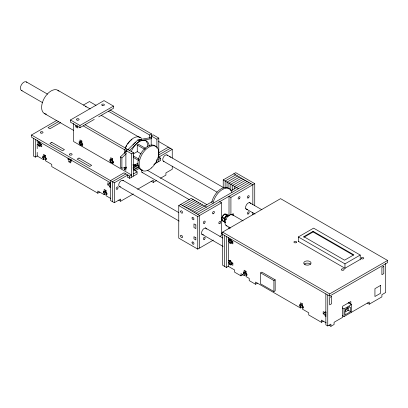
<?xml version="1.0" encoding="UTF-8"?>
<svg xmlns="http://www.w3.org/2000/svg" width="408" height="408" viewBox="0 0 408 408"><rect width="100%" height="100%" fill="white"/><g stroke="black" fill="none" stroke-linecap="round" stroke-linejoin="round"><path stroke-width="0.61" d="M257.443 283.162L255.546 284.264L255.546 282.066L300.441 307.989L302.338 306.892L302.338 305.429L300.441 306.525L299.615 306.046L299.615 304.439L300.441 304.914L300.512 302.767L302.415 303.863L302.415 306.056L303.236 306.53L303.236 308.142L302.415 307.663L302.415 309.126L308.744 312.783L308.744 314.976L321.412 322.289L323.315 321.193M222.1 219.31L222.1 219.443M225.078 222.029L224.573 221.952L224.201 218.316L227.108 215.582L229.179 215.618L227.016 214.292L224.573 214.124L223.079 215.521L222.039 217.347L222.074 220.565L224.966 221.962M228.791 215.608C225.308 213.935 224.211 219.479 224.201 221.809M126.138 167.407L121.895 168.178L120.314 167.265L120.314 157.024L126.174 151.327M127.526 150.011L137.889 139.929L151.827 137.394M121.895 168.178L121.895 157.937L126.403 153.556M129.107 150.924L139.475 140.842L151.592 138.638M110.497 182.804L31.503 137.195L31.503 135.002L56.891 120.345M83.385 105.05L89.454 101.546L96.038 105.346M58.874 121.39L48.022 127.658L49.919 128.755L60.777 122.492M94.263 119.406L79.968 127.663L70.467 122.176L70.467 119.983L104.004 100.618L113.506 106.106L113.506 108.299L98.659 116.867M37.199 140.123L37.199 141.953L38.469 142.683L39.418 142.132M37.199 148.696L37.199 144.146L39.102 143.05L41.764 144.585L41.764 146.778L39.862 145.681L39.862 146.63L38.469 145.829L38.469 144.876L40.367 143.779L40.367 144.728L38.469 145.829M39.862 145.681L41.764 144.585M75.852 125.246L75.852 126.893L77.749 125.797M70.467 119.983L79.968 125.465L113.506 106.106M33.4 138.297L33.4 156.009L35.302 157.106L37.414 155.887M42.712 157.728L44.615 156.631L45.436 157.106L43.534 158.202L42.712 157.728L42.712 156.116L43.534 156.596L45.436 155.499L45.436 158.569L43.534 159.666L37.199 156.009L37.199 152.352M99.731 192.107L97.828 193.203L51.77 166.612L51.77 164.419L45.436 160.762L45.436 159.299L46.385 158.753M79.147 143.274L81.044 142.178L81.87 142.652L79.968 143.749L79.147 143.274L79.147 141.668L79.968 142.142L81.87 141.046L81.87 144.116L79.968 145.212L73.634 141.556L73.634 123.466M109.864 161.012L111.761 159.916L112.588 160.39L110.685 161.486L109.864 161.012L109.864 159.401L110.685 159.875L110.685 157.682L112.588 158.778L112.588 161.854L110.685 162.95L81.87 146.309L81.87 144.85L82.819 144.299M68.049 158.1L68.049 159.176L68.998 158.625M68.049 159.176L68.87 159.65L69.819 159.1M70.773 159.1L70.773 162.94L68.87 161.843L71.721 160.196M83.227 125.888L124.302 149.603L126.205 148.502L126.205 151.689M108.533 111.277L149.609 134.992L151.506 133.895L151.506 137.715M124.302 167.438L124.302 169.346L125.888 170.264L125.888 150.516L127.786 149.42L133.487 152.709L133.487 176.113M151.19 145.309L151.19 135.905L153.092 134.808L158.789 138.103L158.789 161.502M110.685 159.875L112.588 158.778M133.11 154.025L137.256 151.633L137.256 145.049L138.521 144.315L145.615 148.41M118.728 200.155L120.63 201.251L120.63 199.058L114.296 202.715L110.497 200.517L110.497 180.611L123.986 172.824L129.688 176.113L131.585 175.017L112.588 164.047L112.588 162.583L113.536 162.032M125.888 150.516L131.585 153.806L133.487 152.709M151.19 135.905L156.891 139.199L158.789 138.103M124.302 169.346L126.205 168.249L126.205 166.979M133.013 167.611L137.858 164.812M158.758 152.745L168.448 147.15M133.1 168.295L138.526 165.158M125.888 173.92L112.394 181.708L112.394 201.618M138.679 166.53L133.299 169.641L137.098 171.834L137.098 174.027L129.688 178.306L127.612 177.108M158.503 155.086L170.35 148.247M110.685 185.472L109.737 186.023L107.834 184.926L110.685 183.279M133.931 170.003L138.776 167.209M31.503 135.002L114.296 182.804L127.786 175.017L127.786 177.21M135.196 170.738L139.505 168.249M158.789 157.116L172.247 149.343L172.247 158.054M109.737 186.023L109.737 186.971L110.685 186.425M133.487 173.92L137.098 171.834M158.789 159.309L160.691 158.212L160.691 160.405L153.77 164.404M103.341 192.729L105.239 191.632L106.065 192.107L104.162 193.203L103.341 192.729L103.341 191.123L104.162 191.597L106.065 190.5L106.065 193.571L104.162 194.667L97.828 191.01L97.828 193.203M110.813 198.507L106.065 195.764L106.065 194.305L107.013 193.754M137.567 189.276L153.25 180.224L153.25 182.417L151.348 181.32M120.63 201.251L133.299 193.938M153.25 182.417L156.555 180.509M160.41 178.286L165.913 175.103L165.913 172.91L172.247 169.254L172.247 166.143M213.353 240.093L197.752 249.099L178.755 238.129L178.755 205.576L191.26 198.354L206.458 207.131M223.227 188.154L223.227 179.897L235.732 172.681L254.735 183.651L254.735 205.561M182.554 205.576L193.157 199.451M235.732 174.874L225.124 180.999L225.124 187.981M184.452 206.672L195.06 200.547M237.629 175.97L227.026 182.096L227.026 187.726M186.354 207.769L196.957 201.649M239.532 177.067L228.929 183.192L228.929 188.822M188.256 208.865L198.859 202.745M241.434 178.163L230.826 184.289L230.826 190.546M190.154 209.962L200.761 203.842M243.331 179.26L232.728 185.385L232.728 190.393M192.056 211.058L202.659 204.938M245.234 180.356L234.626 186.481L234.626 188.986M193.953 212.16L212.461 201.47M231.071 190.73L247.131 181.458M195.855 213.256L249.033 182.554M197.752 214.353L250.93 183.651M178.755 205.576L197.752 216.546L221.575 202.791L221.575 235.35L219.932 236.298M229.01 215.71L229.01 196.304L230.913 197.401L254.735 183.651M229.576 264.369L231.474 263.272L231.474 262.319L229.576 263.42L229.576 264.369L230.969 265.175L230.969 264.221L232.871 265.317L232.871 263.124L230.209 261.589L228.307 262.686L228.307 266.342L226.409 267.439L222.61 265.246L222.61 232.116L280.561 198.655L387.6 260.457L387.6 262.65L329.649 296.106L222.61 234.309M221.33 233.294L222.972 232.346M228.307 237.42L228.307 239.062L229.576 239.797L230.525 239.246M230.525 260.676L229.576 261.222L228.307 260.493L228.307 241.261L230.209 240.159L232.871 241.699L232.871 243.892L230.969 242.796L230.969 243.744L229.576 242.939L229.576 241.99L231.474 240.893L231.474 241.842L229.576 242.939M230.969 242.796L232.871 241.699M230.969 264.221L232.871 263.124M298.34 241.74L298.34 236.951L313.604 228.138L360.223 255.051L360.223 259.84M303.827 236.66L313.099 231.305L353.848 254.832L344.576 260.187L303.827 236.66L303.827 237.318L313.099 231.963L353.297 255.173M243.321 273.549L245.218 272.452L246.044 272.926L244.142 274.023L243.321 273.549L243.321 271.937L244.142 272.411L246.044 271.315L246.044 274.39L244.142 275.487L240.975 273.656L240.975 275.849L242.877 274.752M255.546 284.264L249.212 280.607L249.212 278.409L246.044 276.583L246.044 275.12L246.993 274.569M260.61 272.886L261.875 272.151L275.176 279.832L275.176 290.802L273.911 291.531L260.61 283.856L260.61 272.886L273.911 280.561L275.176 279.832M298.34 236.951L344.959 263.864L360.223 255.051M360.223 259.442L344.959 268.255L298.34 241.342M300.441 304.914L302.338 303.817M299.615 306.046L301.517 304.949L302.338 305.429M302.415 307.663L303.363 307.117M222.61 232.116L329.649 293.913L387.6 260.457M326.038 314.354L325.089 314.905L323.187 313.808L326.038 312.161M325.089 314.905L325.089 315.853L326.038 315.308M342.404 307.974L344.026 308.907L351.625 304.521L351.625 312.197M349.406 306.898L346.239 308.723L344.974 310.916L344.974 314.94L350.676 311.651L350.676 307.627L349.136 306.74M348.202 308.397L345.673 309.856L345.673 311.686L348.202 310.223L348.202 308.397L347.137 307.78M325.849 293.913L325.849 324.85L327.746 325.946L330.913 324.12L330.913 326.313L329.011 325.217M342.419 315.659L344.026 316.588L369.235 301.996L369.235 304.19L367.333 303.093M330.913 326.313L334.081 324.488L334.081 322.289L342.598 317.373L342.598 306.255L350.834 301.502L350.834 304.592M369.235 304.19L381.898 296.876L381.898 294.683L385.698 292.49L385.698 263.446M134.859 164.618L136.073 164.393M133.411 166.082L137.047 165.419M222.125 220.616L223.079 220.585M233.83 173.777L252.833 184.748L252.833 204.78M109.885 109.864L151.506 133.895M158.574 141.449L172.247 149.343M223.227 179.897L238.425 188.674M57.834 90.265L90.224 108.962M101.199 115.301L140.174 137.802M166.816 154.877L223.421 187.558M249.247 202.47L261.89 209.768M137.889 139.929L139.475 140.842M158.615 157.014L160.691 158.212M137.256 145.049L144.891 149.456M26.347 81.911L47.588 94.172M163.231 161.084L217.087 192.178M245.667 208.677L255.01 214.072M137.256 151.633L141.076 153.836M219.672 201.695L221.575 202.791M85.129 124.787L126.205 148.502M21.42 90.443L42.662 102.709M133.192 155.866L139.189 159.329M133.192 157.33L138.644 160.477M232.718 214.924L243.091 220.917M75.852 126.893L77.749 127.99L77.749 126.342M224.66 214.083L226.736 215.281M227.195 215.546L228.23 216.143M224.487 214.185L226.557 215.383M227.016 215.648L228.057 216.245M147.446 170.34L206.871 204.648M120.314 157.024L121.895 157.937M44.401 113.536L73.491 130.331M222.125 217.117L224.201 218.316M224.66 218.581L226.216 219.479M222.039 217.347L224.114 218.54M224.573 218.805L226.129 219.708M141.902 172.309L189.225 199.629M222.039 220.488L224.114 221.687M224.573 221.952L225.609 222.549M81.87 141.046L79.968 139.949L79.968 142.142M226.103 225.568L230.474 228.087M81.87 143.239L82.691 143.713L82.691 145.325L81.87 144.85M112.588 160.971L113.409 161.451L113.409 163.057L112.588 162.583M180.652 204.479L199.655 215.45L199.655 248.003M348.386 302.649L351.625 304.521M231.474 241.842L232.402 242.377M347.59 309.871L350.676 311.651M122.813 180.28L178.867 212.644M205.25 227.873L222.834 238.027M228.307 241.261L229.576 241.99M119.228 186.487L179.132 221.07M201.664 234.08L223.1 246.452M110.665 183.411L109.737 182.876L109.737 183.829M70.773 160.747L71.594 161.221L71.594 159.615M110.685 184.375L107.834 182.733L107.834 184.926M37.199 144.146L38.469 144.876M109.737 186.971L110.665 187.512M326.017 312.293L325.089 311.758L325.089 312.712M326.038 313.257L323.187 311.615L323.187 313.808M325.089 315.853L326.017 316.394M45.436 155.499L43.534 154.397L43.534 156.596M106.065 190.5L104.162 189.404L104.162 191.597M246.044 271.315L244.142 270.218L244.142 272.411M231.474 263.272L232.402 263.808M228.307 262.686L229.576 263.42M45.436 157.692L46.257 158.166L46.257 159.773L45.436 159.299M106.065 192.693L106.886 193.168L106.886 194.779L106.065 194.305M246.044 273.513L246.865 273.987L246.865 275.594L246.044 275.12M228.057 266.2L234.641 269.999L234.641 272.192L240.975 275.849M326.165 322.84L321.412 320.096L321.412 322.289M348.932 302.257L348.932 303.491M344.959 263.864L344.959 268.653M344.026 308.907L344.026 316.588M329.649 293.913L329.649 296.106M327.746 295.01L327.746 325.946M313.099 231.305L313.099 231.963M300.441 306.525L300.441 307.989M273.911 280.561L273.911 291.531M252.833 212.293L252.833 214.797M245.218 271.376L245.218 272.452M244.142 274.023L244.142 275.487M230.969 240.598L230.969 239.649L229.576 238.843L229.576 239.797M230.969 262.028L230.969 261.079L229.576 260.273L229.576 261.222M230.913 197.401L230.913 214.929M229.01 226.981L229.01 228.857M226.409 236.502L226.409 267.439M224.507 235.406L224.507 266.342M197.752 216.546L197.752 249.099M156.891 139.199L156.891 148.053M156.891 159.436L156.891 162.603M149.609 134.992L149.609 138.179M131.585 153.806L131.585 177.21M129.688 176.113L129.688 178.306M124.302 149.603L124.302 153.423M114.296 182.804L114.296 202.715M111.761 158.839L111.761 159.916M110.685 161.486L110.685 162.95M105.239 190.561L105.239 191.632M104.162 193.203L104.162 194.667M81.044 141.107L81.044 142.178M79.968 125.465L79.968 127.663M79.968 143.749L79.968 145.212M68.87 159.65L68.87 161.843M44.615 155.56L44.615 156.631M43.534 158.202L43.534 159.666M39.862 143.489L39.862 142.535L38.469 141.729L38.469 142.683M35.302 139.393L35.302 157.106M304.22 264.16A3.672 2.122 0 0 1 310.58 264.16M230.143 239.374A1.295 0.75 -60 0 1 228.699 240.776A1.295 0.75 -60 0 1 228.801 238.96M230.209 260.493A1.341 0.775 -60 0 1 228.786 262.267A1.341 0.775 -60 0 1 228.786 260.365M222.151 220.05A3.585 2.071 -60 0 1 222.804 215.893A3.585 2.071 -60 0 1 226.134 214.22M224.431 220.952A3.585 2.071 -60 0 1 226.879 215.858M227.531 215.582A3.585 2.071 -60 0 1 228.669 215.679M226.981 225.93A6.268 3.621 -60 0 1 226.455 218.137A6.268 3.621 -60 0 1 233.366 215.654M169.646 156.738A1.341 0.775 -60 0 1 170.35 157.391M164.006 161.389A3.585 2.071 -60 0 1 163.481 157.09A3.585 2.071 -60 0 1 167.469 155.397M120.615 186.731A3.585 2.071 -60 0 1 119.263 182.906A3.585 2.071 -60 0 1 123.466 180.8M142.861 172.518A2.239 1.295 -60 0 1 142.152 169.871M203.556 234.794A3.764 2.173 -60 0 1 202.363 230.347A3.764 2.173 -60 0 1 206.81 229.153M231.902 214.94A1.341 0.775 -60 0 1 233.396 213.848A1.341 0.775 -60 0 1 233.203 215.689M247.554 209.391A3.764 2.173 -60 0 1 246.366 204.944A3.764 2.173 -60 0 1 250.813 203.75M85.369 106.646A1.341 0.775 0 0 1 85.695 106.723M85.971 106.845A1.341 0.775 0 0 1 86.185 107.008M82.217 145.962A1.341 0.775 0 0 1 80.57 145.013A1.341 0.775 0 0 1 82.819 144.667M112.934 163.7A1.341 0.775 0 0 1 111.287 162.746A1.341 0.775 0 0 1 113.536 162.399M46.369 114.143A13.433 7.757 -60 0 1 44.186 98.404A13.433 7.757 -60 0 1 59.017 91.244M22.144 90.663A4.927 2.846 -60 0 1 21.42 84.752A4.927 2.846 -60 0 1 26.902 82.421M125.174 148.13A13.882 8.017 -60 0 1 141.622 138.429M144.83 139.975A13.882 8.017 -60 0 1 147.706 146.329M137.889 163.333A13.882 8.017 -60 0 1 132.983 164.648M132.983 145.013A13.882 8.017 -60 0 1 135.349 142.514M138.914 140.133A13.882 8.017 -60 0 1 141.647 139.352M142.254 170.238A13.882 8.017 -60 0 1 140.541 154.056A13.882 8.017 -60 0 1 155.494 146.268M125.674 147.64A13.433 7.757 -60 0 1 126.74 145.559M127.673 144.075A13.433 7.757 -60 0 1 130.208 141M130.999 140.26A13.433 7.757 -60 0 1 131.968 139.459M131.192 151.603A13.882 8.017 -60 0 1 141.724 140.576A13.882 8.017 -60 0 1 149.236 146.089M137.935 164.995A13.882 8.017 -60 0 1 132.998 165.169M211.696 202.623A13.882 8.017 -60 0 1 219.581 189.822A13.882 8.017 -60 0 1 229.342 189.072M212.961 203.352A13.882 8.017 -60 0 1 222.442 189.475A13.882 8.017 -60 0 1 231.928 192.403M296.57 242.291L295.616 242.842A1.341 0.775 0 0 1 293.933 242.158A1.341 0.775 0 0 1 295.387 241.317A1.341 0.775 0 0 1 296.57 242.291M51.77 142.316L49.868 143.412L62.536 150.725L64.439 149.629L51.77 142.316M79.004 158.039L77.102 159.135L89.77 166.449L91.672 165.352L79.004 158.039M331.546 296.473L329.649 297.57L329.649 304.883L331.546 303.787L331.546 296.473M383.8 266.307L381.898 267.403L381.898 274.717L383.8 273.62L383.8 266.307M380.633 285.396L374.932 288.685L374.932 296.509L380.633 293.219L380.633 285.396M195.855 224.956L193.953 223.859L193.953 227.516L195.855 228.613L195.855 224.956M195.855 237.762L193.953 236.666L193.953 238.859L195.855 239.955L195.855 237.762M341.822 270.065A1.341 0.775 0 0 0 344.072 269.719A1.341 0.775 0 0 0 342.424 268.765A1.341 0.775 0 0 0 341.822 270.065M361.733 258.851A1.341 0.775 0 0 0 363.752 258.182A1.341 0.775 0 0 0 361.733 257.509A1.341 0.775 0 0 0 361.733 258.851M305.561 264.863A3.672 2.122 0 0 0 311.069 263.027A3.672 2.122 0 0 0 305.561 261.191A3.672 2.122 0 0 0 305.561 264.863M180.652 211.426A1.341 0.775 60 0 0 182.08 213.2A1.341 0.775 60 0 0 182.08 211.298A1.341 0.775 60 0 0 180.652 211.426M180.652 235.936A1.341 0.775 60 0 0 182.08 237.706A1.341 0.775 60 0 0 182.08 235.809A1.341 0.775 60 0 0 180.652 235.936M192.056 218.01A1.341 0.775 60 0 0 193.479 219.779A1.341 0.775 60 0 0 193.479 217.882A1.341 0.775 60 0 0 192.056 218.01M192.056 242.515A1.341 0.775 60 0 0 193.479 244.29A1.341 0.775 60 0 0 193.479 242.388A1.341 0.775 60 0 0 192.056 242.515M117.392 189.026A1.341 0.775 -60 0 0 117.82 186.941A1.341 0.775 -60 0 0 116.229 188.353A1.341 0.775 -60 0 0 117.392 189.026M204.479 239.266A1.295 0.75 -60 0 0 204.893 237.257A1.295 0.75 -60 0 0 203.357 238.619A1.295 0.75 -60 0 0 204.479 239.266M220.009 223.416A1.341 0.775 -60 0 0 220.432 221.335A1.341 0.775 -60 0 0 218.841 222.743A1.341 0.775 -60 0 0 220.009 223.416M204.49 223.207A1.341 0.775 -60 0 0 204.913 221.126A1.341 0.775 -60 0 0 203.327 222.533A1.341 0.775 -60 0 0 204.49 223.207M213.675 213.537A1.341 0.775 -60 0 0 214.098 211.451A1.341 0.775 -60 0 0 212.507 212.864A1.341 0.775 -60 0 0 213.675 213.537M239.307 198.737A1.341 0.775 -60 0 0 239.731 196.656A1.341 0.775 -60 0 0 238.144 198.064A1.341 0.775 -60 0 0 239.307 198.737M248.492 197.804A1.341 0.775 -60 0 0 248.916 195.723A1.341 0.775 -60 0 0 247.325 197.13A1.341 0.775 -60 0 0 248.492 197.804M248.482 213.863A1.295 0.75 -60 0 0 248.895 211.849A1.295 0.75 -60 0 0 247.36 213.211A1.295 0.75 -60 0 0 248.482 213.863M102.383 105.499A1.341 0.775 0 0 0 104.397 104.825A1.341 0.775 0 0 0 102.383 104.152A1.341 0.775 0 0 0 102.383 105.499M77.081 120.105A1.341 0.775 0 0 0 79.096 119.432A1.341 0.775 0 0 0 77.081 118.764A1.341 0.775 0 0 0 77.081 120.105M69.819 154.933A1.341 0.775 0 0 0 72.068 154.586A1.341 0.775 0 0 0 70.421 153.632A1.341 0.775 0 0 0 69.819 154.933M41.014 133.084A1.341 0.775 0 0 0 43.029 132.411A1.341 0.775 0 0 0 41.014 131.743A1.341 0.775 0 0 0 41.014 133.084M151.516 167.877A13.882 8.017 -60 0 0 155.917 146.37A13.882 8.017 -60 0 0 139.49 160.936A13.882 8.017 -60 0 0 151.516 167.877"/></g></svg>
